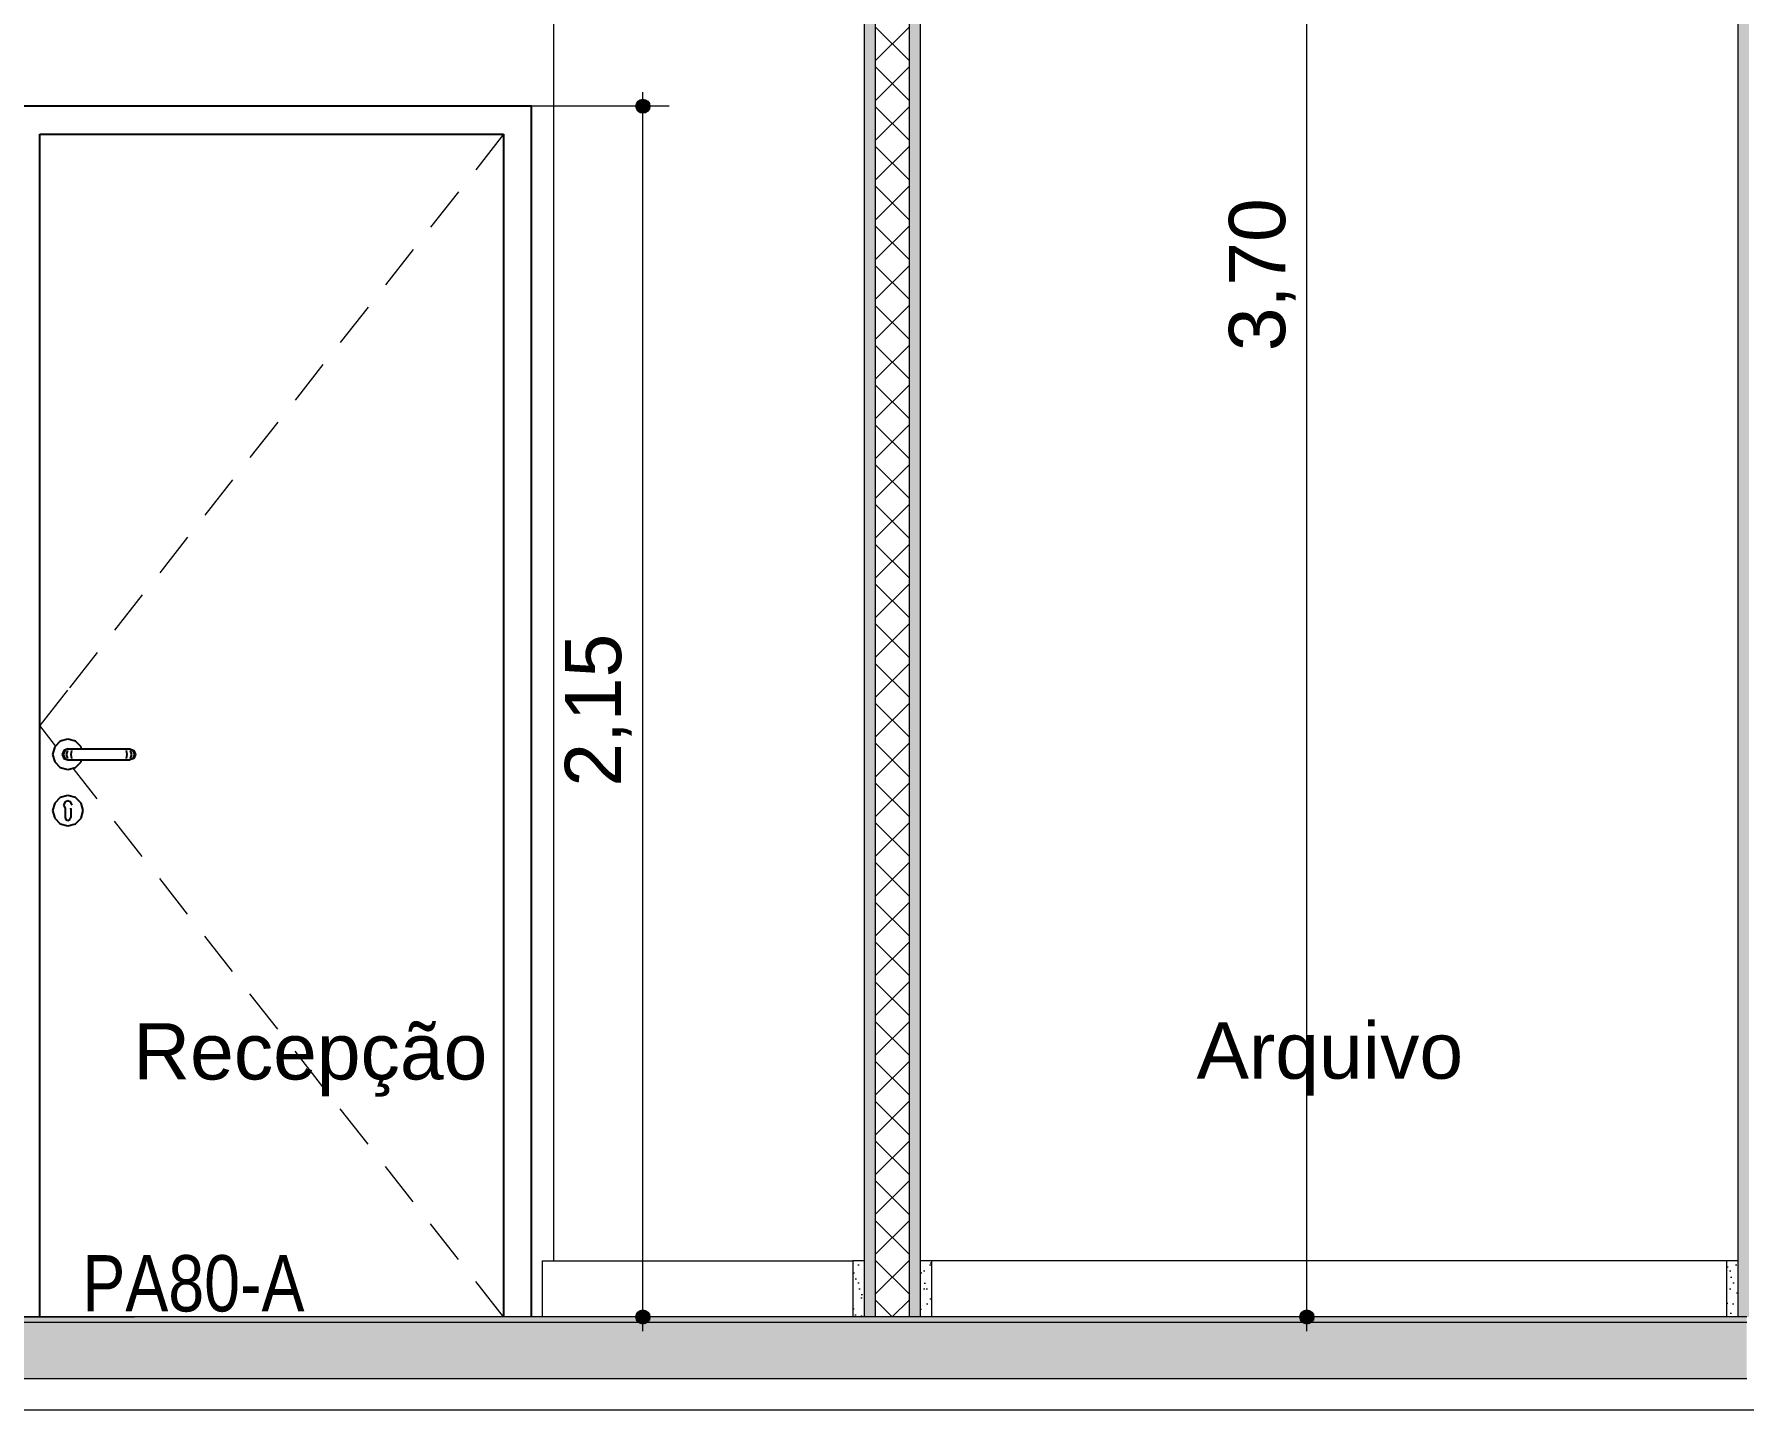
# Model space of a CAD drawing. Header units: metres. Extents: x -77 to 97, y 0 to 6.
# Drawn here: x -53.638 to -50.601, y -0.165 to 2.28 of the extents above; entities that cross this region are included whole.
import ezdxf

# ---------------------------------------------------------------- set-up
doc = ezdxf.new("R2010")
doc.units = ezdxf.units.M
doc.header["$MEASUREMENT"] = 0
for name, color, linetype, lineweight in [('0_Caneta_No__1', 7, 'Continuous', 35), ('COBERTURA-LINHAS.EXEC_Caneta_No__241', 7, 'Continuous', 13), ('LAJES.EST_Caneta_No__4', 7, 'Continuous', 20), ('LAJES.EST_Caneta_No__7', 7, 'Continuous', 13), ('PAREDE CONSTRUIR_Caneta_No__241', 7, 'Continuous', 13), ('PAREDE CONSTRUIR_Caneta_No__83', 84, 'Continuous', 0), ('PISO - Rodapé_Caneta_No__11', 7, 'Continuous', 5), ('Portas Archicad_Caneta_No__241', 7, 'Continuous', 13), ('Portas Archicad_Caneta_No__3', 7, 'Continuous', 25)]:
    doc.layers.add(name, color=color, linetype=linetype, lineweight=lineweight)
for name, color, linetype in [('COBERTURA-LINHAS.EXEC', 7, 'Continuous'), ('COTAS CORTE', 7, 'Continuous'), ('PAREDE CONSTRUIR', 7, 'Continuous')]:
    doc.layers.add(name, color=color, linetype=linetype)
for name, color, linetype, lineweight, true_color in [('COTAS CORTE_Caneta_No__25', 7, 'Continuous', 13, 0x982312), ('LAJES.EST_Caneta_No__16', 7, 'Continuous', 0, 0xc9c9c9), ('LAJES.EST_Caneta_No__254', 7, 'Continuous', 0, 0xd1c9ad), ('LAJES.EST_Caneta_No__97', 7, 'Continuous', 5, 0x6b6b6b), ('PISO - Rodapé_Caneta_No__97', 7, 'Continuous', 5, 0x6b6b6b)]:
    doc.layers.add(name, color=color, linetype=linetype, lineweight=lineweight, true_color=true_color)
doc.styles.add('ESTILO_GERADO_1', font='arial.ttf')
doc.styles.add('ESTILO_GERADO_2', font='ARIALN.TTF')
doc.dimstyles.new('ESTILO_GERADO__6', dxfattribs={"dimtxt": 0.1, "dimasz": 0.0475, "dimexe": 0.18, "dimexo": 1.849209, "dimgap": 0, "dimtad": 1, "dimzin": 0, "dimdsep": 46, "dimtxsty": 'ESTILO_GERADO_1', "dimblk": 'ARROWHEAD_11', "dimblk1": 'ARROWHEAD_11', "dimblk2": 'ARROWHEAD_11', "dimcen": 0.09, "dimclrd": 256, "dimclre": 256, "dimclrt": 256, "dimadec": 0, "dimazin": 0, "dimtfac": 1, "dimtdec": 4, "dimtmove": 0, "dimatfit": 3, "dimfxl": 0, "dimtolj": 1, "dimtzin": 0, "dimarcsym": 0})
doc.dimstyles.new('ESTILO_GERADO__7', dxfattribs={"dimtxt": 0.1, "dimasz": 0.0475, "dimexe": 0.18, "dimexo": 0.479633, "dimgap": 0, "dimtad": 1, "dimzin": 0, "dimdsep": 46, "dimtxsty": 'ESTILO_GERADO_1', "dimblk": 'ARROWHEAD_11', "dimblk1": 'ARROWHEAD_11', "dimblk2": 'ARROWHEAD_11', "dimcen": 0.09, "dimclrd": 256, "dimclre": 256, "dimclrt": 256, "dimadec": 0, "dimazin": 0, "dimtfac": 1, "dimtdec": 4, "dimtmove": 0, "dimatfit": 3, "dimfxl": 0, "dimtolj": 1, "dimtzin": 0, "dimarcsym": 0})
pattern_1 = [(45, (0, 0.05), (-0.015909903, 0.015909903), [0, -0.015, 0, -0.0225]), (110, (0.05, 0.05), (0.021143084, 0.007695453), [0, -0.011, 0, -0.019])]

# ---------------------------------------------------------------- blocks, each defined once
blk = doc.blocks.new('*D23')
at = {"layer": 'COTAS CORTE_Caneta_No__25', "linetype": 'Continuous', "lineweight": 13, "true_color": 0x982312}
for points in [[(-51.3896, 3.7), (-51.3887, 3.6952), (-51.386, 3.6912), (-51.3819, 3.6885), (-51.3771, 3.6875), (-51.3724, 3.6885), (-51.3683, 3.6912), (-51.3656, 3.6952), (-51.3646, 3.7), (-51.3656, 3.7048), (-51.3683, 3.7088), (-51.3724, 3.7115), (-51.3771, 3.7125), (-51.3819, 3.7115), (-51.386, 3.7088), (-51.3887, 3.7048)], [(-51.3896, 0), (-51.3887, -0.0048), (-51.386, -0.0088), (-51.3819, -0.0115), (-51.3771, -0.0125), (-51.3724, -0.0115), (-51.3683, -0.0088), (-51.3656, -0.0048), (-51.3646, 0), (-51.3656, 0.0048), (-51.3683, 0.0088), (-51.3724, 0.0115), (-51.3771, 0.0125), (-51.3819, 0.0115), (-51.386, 0.0088), (-51.3887, 0.0048)]]:
    blk.add_hatch(color=24, dxfattribs=at).paths.add_polyline_path(points)
at = {"layer": 'COTAS CORTE_Caneta_No__25', "color": 24, "linetype": 'Continuous', "lineweight": 13, "true_color": 0x982312}
for p, q in [((-51.3896, 3.7), (-51.424, 3.7)), ((-51.3771, 0.0125), (-51.3771, 3.6875)), ((-49.5279, 3.7), (-51.3646, 3.7)), ((-51.3896, 0), (-53.2264, 0)), ((-51.3303, 0), (-51.3646, 0)), ((-51.3771, -0.025), (-51.3771, -0.0125))]:
    blk.add_line(p, q, dxfattribs=at)
for centre in [(-51.3771, 3.7), (-51.3771, 0)]:
    blk.add_circle(centre, 0.0125, dxfattribs=at)
at = {"layer": 'COTAS CORTE_Caneta_No__25', "color": 24, "lineweight": 13, "true_color": 0x982312, "insert": (-51.3971, 1.7165), "char_height": 0.1, "attachment_point": 7, "rotation": 90, "style": 'ESTILO_GERADO_1'}
blk.add_mtext('\\A1;{\\pql;\\fArial|b0|i0|c0|p0;\\W1.000000;3,70}', dxfattribs=at)
blk = doc.blocks.new('ARROWHEAD_11')
at = {"color": 0, "linetype": 'Continuous', "lineweight": 0}
blk.add_line((0, 0), (-1, 0), dxfattribs=at)
at = {"color": 0, "linetype": 'Continuous', "lineweight": 0, "const_width": 0.25, "flags": 128}
blk.add_lwpolyline([(-0.125, 0, 1), (0.125, 0, 1)], format="xyb", close=True, dxfattribs=at)
blk = doc.blocks.new('*D31')
at = {"layer": 'COTAS CORTE_Caneta_No__25', "linetype": 'Continuous', "lineweight": 13, "true_color": 0x982312}
for points in [[(-52.5694, 2.152), (-52.5685, 2.1472), (-52.5658, 2.1432), (-52.5617, 2.1405), (-52.5569, 2.1395), (-52.5522, 2.1405), (-52.5481, 2.1432), (-52.5454, 2.1472), (-52.5444, 2.152), (-52.5454, 2.1568), (-52.5481, 2.1608), (-52.5522, 2.1635), (-52.5569, 2.1645), (-52.5617, 2.1635), (-52.5658, 2.1608), (-52.5685, 2.1568)], [(-52.5694, 0), (-52.5685, -0.0048), (-52.5658, -0.0088), (-52.5617, -0.0115), (-52.5569, -0.0125), (-52.5522, -0.0115), (-52.5481, -0.0088), (-52.5454, -0.0048), (-52.5444, 0), (-52.5454, 0.0048), (-52.5481, 0.0088), (-52.5522, 0.0115), (-52.5569, 0.0125), (-52.5617, 0.0115), (-52.5658, 0.0088), (-52.5685, 0.0048)]]:
    blk.add_hatch(color=24, dxfattribs=at).paths.add_polyline_path(points)
at = {"layer": 'COTAS CORTE_Caneta_No__25', "color": 24, "linetype": 'Continuous', "lineweight": 13, "true_color": 0x982312}
for p, q in [((-52.5569, 2.1645), (-52.5569, 2.177)), ((-52.5694, 2.152), (-53.0366, 2.152)), ((-52.5569, 0.0125), (-52.5569, 2.1395)), ((-52.5101, 2.152), (-52.5444, 2.152)), ((-52.5694, 0), (-53.0366, 0)), ((-52.5101, 0), (-52.5444, 0)), ((-52.5569, -0.025), (-52.5569, -0.0125))]:
    blk.add_line(p, q, dxfattribs=at)
for centre in [(-52.5569, 2.152), (-52.5569, 0)]:
    blk.add_circle(centre, 0.0125, dxfattribs=at)
at = {"layer": 'COTAS CORTE_Caneta_No__25', "color": 24, "lineweight": 13, "true_color": 0x982312, "insert": (-52.5769, 0.9425), "char_height": 0.1, "attachment_point": 7, "rotation": 90, "style": 'ESTILO_GERADO_1'}
blk.add_mtext('\\A1;{\\pql;\\fArial|b0|i0|c0|p0;\\W1.000000;2,15}', dxfattribs=at)
blk = doc.blocks.new('Rótulo_8_1', base_point=(-53.5578, 0.1296))
at = {"layer": 'COBERTURA-LINHAS.EXEC_Caneta_No__241', "color": 7, "lineweight": 13, "insert": (-53.5528, 0.1099), "char_height": 0.1, "attachment_point": 1, "style": 'ESTILO_GERADO_2'}
blk.add_mtext('\\A1;{\\pql;\\pt0,241;\\fArial Narrow|b0|i0|c0|p0;\\W1.000000;PA80-A\\fArial Narrow|b0|i0|c0|p0;\\W1.000000;\\A1{\\H.66x;\\S^  ;}\\fArial Narrow|b0|i0|c0|p0;\\W1.000000;\\fArial Narrow|b0|i0|c0|p0;\\W1.000000;\\A1{\\H.66x;\\S^  ;}\\fArial Narrow|b0|i0|c0|p0;\\W1.000000;\\fArial Narrow|b0|i0|c0|p0;\\W1.000000;\\fArial Narrow|b0|i0|c0|p0;\\W1.000000;\\fArial Narrow|b0|i0|c0|p0;\\W1.000000;\\fArial Narrow|b0|i0|c0|p0;\\W1.000000;\\fArial Narrow|b0|i0|c0|p0;\\W1.000000;\\fArial Narrow|b0|i0|c0|p0;\\W1.000000;\\A1{\\H.66x;\\S^  ;}\\fArial Narrow|b0|i0|c0|p0;\\W1.000000;\\fArial Narrow|b0|i0|c0|p0;\\W1.000000;\\A1{\\H.66x;\\S^  ;}\\fArial Narrow|b0|i0|c0|p0;\\W1.000000;\\fArial Narrow|b0|i0|c0|p0;\\W1.000000;\\fArial Narrow|b0|i0|c0|p0;\\W1.000000;\\fArial Narrow|b0|i0|c0|p0;\\W1.000000;\\fArial Narrow|b0|i0|c0|p0;\\W1.000000;\\fArial Narrow|b0|i0|c0|p0;\\W1.000000;\\fArial Narrow|b0|i0|c0|p0;\\W1.000000;\\A1{\\H.66x;\\S^  ;}\\fArial Narrow|b0|i0|c0|p0;\\W1.000000;\\fArial Narrow|b0|i0|c0|p0;\\W1.000000;\\A1{\\H.66x;\\S^  ;}\\fArial Narrow|b0|i0|c0|p0;\\W1.000000;\\fArial Narrow|b0|i0|c0|p0;\\W1.000000;\\fArial Narrow|b0|i0|c0|p0;\\W1.000000;\\fArial Narrow|b0|i0|c0|p0;\\W1.000000;\\fArial Narrow|b0|i0|c0|p0;\\W1.000000;\\fArial Narrow|b0|i0|c0|p0;\\W1.000000;\\fArial Narrow|b0|i0|c0|p0;\\W1.000000;\\A1{\\H.66x;\\S^  ;}\\fArial Narrow|b0|i0|c0|p0;\\W1.000000;\\fArial Narrow|b0|i0|c0|p0;\\W1.000000;\\A1{\\H.66x;\\S^  ;}\\fArial Narrow|b0|i0|c0|p0;\\W1.000000;\\fArial Narrow|b0|i0|c0|p0;\\W1.000000;\\fArial Narrow|b0|i0|c0|p0;\\W1.000000;\\fArial Narrow|b0|i0|c0|p0;\\W1.000000;\\fArial Narrow|b0|i0|c0|p0;\\W1.000000;\\fArial Narrow|b0|i0|c0|p0;\\W1.000000;\\fArial Narrow|b0|i0|c0|p0;\\W1.000000;\\A1{\\H.66x;\\S^  ;}\\fArial Narrow|b0|i0|c0|p0;\\W1.000000;\\fArial Narrow|b0|i0|c0|p0;\\W1.000000;\\A1{\\H.66x;\\S^  ;}\\fArial Narrow|b0|i0|c0|p0;\\W1.000000;\\fArial Narrow|b0|i0|c0|p0;\\W1.000000;\\fArial Narrow|b0|i0|c0|p0;\\W1.000000;\\fArial Narrow|b0|i0|c0|p0;\\W1.000000;\\fArial Narrow|b0|i0|c0|p0;\\W1.000000;\\fArial Narrow|b0|i0|c0|p0;\\W1.000000;\\fArial Narrow|b0|i0|c0|p0;\\W1.000000;\\A1{\\H.66x;\\S^  ;}\\fArial Narrow|b0|i0|c0|p0;\\W1.000000;}', dxfattribs=at)

msp = doc.modelspace()

# ---------------------------------------------------------------- hatches: boundary and pattern name
at = {"layer": 'LAJES.EST_Caneta_No__254', "linetype": 'Continuous', "lineweight": 0, "true_color": 0xd1c9ad}
h = msp.add_hatch(dxfattribs=at)
h.set_pattern_fill('Haie_OD_0001', color=9, style=0, pattern_type=2)
h.set_pattern_definition([(45, (0, 0.5), (-0.159099, 0.159099), [0, -0.15, 0, -0.225]), (110, (0.5, 0.5), (0.21143084, 0.0769545), [0, -0.11, 0, -0.19])])
h.paths.add_polyline_path([(-66.514, 0), (-66.514, -0.01), (-50.5957, -0.01), (-50.5957, 0)])
at = {"layer": 'LAJES.EST_Caneta_No__97', "linetype": 'Continuous', "lineweight": 5, "true_color": 0x6b6b6b}
h = msp.add_hatch(dxfattribs=at)
h.set_pattern_fill('AR_CONC_0001', color=251, style=0, pattern_type=2)
h.set_pattern_definition([(50, (0, 0), (-0.546554, 0.0478173), [0.05715, -0.62865]), (355, (0, 0), (-0.1057303, 0.5731705), [0.04572, -0.5029218]), (100.4514, (0.04555, -0.004), (0.4408237, 0.5253533), [0.04857, -0.5342707]), (46.1842, (0, 0.1524), (-0.813237, 0.126127), [0.085725, -0.942975]), (96.6356, (0.0678, 0.1419), (0.712212, 0.742278), [0.072855, -0.801407]), (351.1842, (0, 0.1524), (0.712212, 0.742278), [0.06858, -0.754379]), (21, (0.0762, 0.1143), (-0.4548432, 0.3067956), [0.05715, -0.62865]), (326, (0.0762, 0.1143), (0.185406, 0.552564), [0.04572, -0.50292]), (71.4514, (0.1141, 0.08873), (0.6402493, 0.2457683), [0.04857, -0.53427]), (37.5, (0, 0), (0.0092658, 0.2536651), [0, -0.496824, 0, -0.51054, 0, -0.504825]), (7.5, (0, 0), (0.200459, 0.3005417), [0, -0.291084, 0, -0.485394, 0, -0.192405]), (327.5, (-0.16993, 0), (-0.4067718, 0.01718623), [0, -0.1905, 0, -0.59436, 0, -0.78867]), (317.5, (-0.24613, 0), (0.4443875, 0.0762795), [0, -0.24765, 0, -0.394716, 0, -0.56007])])
h.paths.add_polyline_path([(-66.514, -0.11), (-50.5957, -0.11), (-50.5957, -0.01), (-66.514, -0.01)])
at = {"layer": 'PAREDE CONSTRUIR', "linetype": 'Continuous', "lineweight": 0, "true_color": 0xffffff}
for points in [[(-52.164, 3.15), (-52.164, 0), (-52.144, 0), (-52.144, 3.15)], [(-52.064, 3.15), (-52.084, 3.15), (-52.084, 0), (-52.064, 0)], [(-50.6117, 0), (-50.5917, 0), (-50.5917, 3.15), (-50.6117, 3.15)]]:
    msp.add_hatch(color=7, dxfattribs=at).paths.add_polyline_path(points)
at = {"layer": 'PAREDE CONSTRUIR_Caneta_No__83', "linetype": 'Continuous', "lineweight": 0}
h = msp.add_hatch(dxfattribs=at)
h.set_pattern_fill('Placomur_0001', color=84, style=0, pattern_type=2)
h.set_pattern_definition([(45, (0, 0), (-0.03535534, 0.03535534), []), (135, (0, 0), (0.03535534, 0.03535534), [])])
h.paths.add_polyline_path([(-52.144, 0), (-52.084, 0), (-52.084, 3.15), (-52.144, 3.15)])
at = {"layer": 'PISO - Rodapé_Caneta_No__97', "linetype": 'Continuous', "lineweight": 5, "true_color": 0x6b6b6b}
h = msp.add_hatch(dxfattribs=at)
h.set_pattern_fill('cut_stone_0001', color=251, style=0, pattern_type=2)
h.set_pattern_definition(pattern_1)
h.paths.add_polyline_path([(-52.164, 0.1), (-52.184, 0.1), (-52.184, 0), (-52.164, 0)])
h = msp.add_hatch(dxfattribs=at)
h.set_pattern_fill('cut_stone_0001', color=251, style=0, pattern_type=2)
h.set_pattern_definition(pattern_1)
h.paths.add_polyline_path([(-52.064, 0.1), (-52.064, 0), (-52.044, 0), (-52.044, 0.1)])
h = msp.add_hatch(dxfattribs=at)
h.set_pattern_fill('cut_stone_0001', color=251, style=0, pattern_type=2)
h.set_pattern_definition(pattern_1)
h.paths.add_polyline_path([(-50.6117, 0.1), (-50.6317, 0.1), (-50.6317, 0), (-50.6117, 0)])

# ---------------------------------------------------------------- linework, layer by layer
at = {"layer": 'COTAS CORTE_Caneta_No__25', "color": 24, "linetype": 'Continuous', "lineweight": 13, "true_color": 0x982312}
msp.add_line((-55.3093, 0), (-53.4601, 0), dxfattribs=at)
at = {"layer": 'LAJES.EST_Caneta_No__16', "color": 9, "linetype": 'Continuous', "lineweight": 0, "true_color": 0xc9c9c9}
msp.add_line((-53.814, -0.165), (-45.6136, -0.165), dxfattribs=at)
at = {"layer": 'LAJES.EST_Caneta_No__4', "color": 7, "linetype": 'Continuous', "lineweight": 20}
msp.add_line((-50.5957, -0.11), (-66.514, -0.11), dxfattribs=at)
at = {"layer": 'LAJES.EST_Caneta_No__7', "color": 7, "linetype": 'Continuous', "lineweight": 13}
for p, q in [((-52.184, 0), (-53.794, 0)), ((-50.6317, 0), (-52.044, 0)), ((-50.5957, -0.01), (-66.514, -0.01))]:
    msp.add_line(p, q, dxfattribs=at)
at = {"layer": 'LAJES.EST_Caneta_No__7', "color": 7, "linetype": 'Continuous', "lineweight": 13, "flags": 128}
for points in [[(-52.044, 0), (-52.064, 0), (-52.084, 0), (-52.144, 0), (-52.164, 0), (-52.184, 0)], [(-50.5957, 0), (-50.6117, 0), (-50.6317, 0)]]:
    msp.add_lwpolyline(points, dxfattribs=at)
at = {"layer": 'PAREDE CONSTRUIR_Caneta_No__241', "color": 7, "linetype": 'Continuous', "lineweight": 13}
for p, q in [((-52.7157, 3.15), (-52.7157, 0.1)), ((-52.164, 3.15), (-52.164, 0.1)), ((-52.144, 3.15), (-52.144, 0)), ((-52.084, 3.15), (-52.084, 0)), ((-52.064, 3.15), (-52.064, 0.1)), ((-50.6117, 3.15), (-50.6117, 0.1)), ((-52.164, 0.1), (-52.164, 0)), ((-52.064, 0.1), (-52.064, 0)), ((-50.6117, 0.1), (-50.6117, 0))]:
    msp.add_line(p, q, dxfattribs=at)
at = {"layer": 'PISO - Rodapé_Caneta_No__11', "color": 7, "linetype": 'Continuous', "lineweight": 5}
for p, q in [((-52.7357, 0.1), (-52.7357, 0)), ((-52.7357, 0.1), (-52.184, 0.1)), ((-52.184, 0.1), (-52.184, 0)), ((-52.164, 0.1), (-52.184, 0.1)), ((-52.044, 0.1), (-52.064, 0.1)), ((-52.044, 0.1), (-52.044, 0)), ((-50.6317, 0.1), (-52.044, 0.1)), ((-50.6317, 0.1), (-50.6317, 0)), ((-50.6117, 0.1), (-50.6317, 0.1))]:
    msp.add_line(p, q, dxfattribs=at)
at = {"layer": 'Portas Archicad_Caneta_No__241', "color": 7, "linetype": 'Continuous', "lineweight": 13}
for p, q in [((-52.8045, 2.102), (-52.8539, 2.039)), ((-52.8847, 1.9997), (-52.9341, 1.9367)), ((-52.9649, 1.8974), (-53.0143, 1.8344)), ((-53.0451, 1.7951), (-53.0945, 1.7321)), ((-53.1253, 1.6928), (-53.1747, 1.6298)), ((-53.2056, 1.5905), (-53.2549, 1.5275)), ((-53.2858, 1.4882), (-53.3351, 1.4252)), ((-53.366, 1.3859), (-53.4153, 1.3229)), ((-53.4462, 1.2836), (-53.4955, 1.2206)), ((-53.5264, 1.1812), (-53.5758, 1.1183)), ((-53.5792, 1.114), (-53.6285, 1.051)), ((-53.6003, 1.0151), (-53.6285, 1.051)), ((-53.5264, 0.9208), (-53.5693, 0.9755)), ((-53.4462, 0.8184), (-53.4955, 0.8814)), ((-53.366, 0.7161), (-53.4153, 0.7791)), ((-53.2858, 0.6138), (-53.3351, 0.6768)), ((-53.2056, 0.5115), (-53.2549, 0.5745)), ((-53.1253, 0.4092), (-53.1747, 0.4722)), ((-53.0451, 0.3069), (-53.0945, 0.3699)), ((-52.9649, 0.2046), (-53.0143, 0.2676)), ((-52.8847, 0.1023), (-52.9341, 0.1653)), ((-52.8045, 0), (-52.8539, 0.063))]:
    msp.add_line(p, q, dxfattribs=at)
at = {"layer": 'Portas Archicad_Caneta_No__3', "color": 7, "linetype": 'Continuous', "lineweight": 25}
for p, q in [((-52.7545, 2.152), (-53.6785, 2.152)), ((-52.7545, 0), (-52.7545, 2.152)), ((-53.6285, 0), (-53.6285, 2.102)), ((-53.6285, 2.102), (-52.8045, 2.102)), ((-52.8045, 2.102), (-52.8045, 0)), ((-53.6019, 1.0135), (-53.6055, 1)), ((-53.592, 1.0234), (-53.6019, 1.0135)), ((-53.5785, 1.027), (-53.592, 1.0234)), ((-53.5856, 1.0071), (-53.5885, 1)), ((-53.584, 1.0071), (-53.5868, 1)), ((-53.5785, 1.01), (-53.5856, 1.0071)), ((-53.5792, 1.0071), (-53.5813, 1)), ((-53.565, 1.0234), (-53.5785, 1.027)), ((-53.5785, 1.01), (-53.5774, 1.01)), ((-53.5774, 1.01), (-53.5741, 1.01)), ((-53.5741, 1.01), (-53.5693, 1.01)), ((-53.572, 1.0071), (-53.5732, 1)), ((-53.5693, 1.01), (-53.5635, 1.01)), ((-53.5551, 1.0135), (-53.565, 1.0234)), ((-53.5635, 1.01), (-53.4835, 1.01)), ((-53.5542, 1.01), (-53.5551, 1.0135)), ((-53.4835, 1.01), (-53.4778, 1.01)), ((-53.4778, 1.01), (-53.4729, 1.01)), ((-53.475, 1.0071), (-53.4739, 1)), ((-53.4729, 1.01), (-53.4697, 1.01)), ((-53.4697, 1.01), (-53.4685, 1.01)), ((-53.4685, 1.01), (-53.4614, 1.0071)), ((-53.4678, 1.0071), (-53.4657, 1)), ((-53.463, 1.0071), (-53.4602, 1)), ((-53.4614, 1.0071), (-53.4585, 1)), ((-53.6055, 1), (-53.6019, 0.9865)), ((-53.6019, 0.9865), (-53.592, 0.9766)), ((-53.592, 0.9766), (-53.5785, 0.973)), ((-53.5885, 1), (-53.5856, 0.9929)), ((-53.5868, 1), (-53.584, 0.9929)), ((-53.5856, 0.9929), (-53.5785, 0.99)), ((-53.5813, 1), (-53.5792, 0.9929)), ((-53.5785, 0.99), (-53.5774, 0.99)), ((-53.5785, 0.973), (-53.565, 0.9766)), ((-53.5774, 0.99), (-53.5741, 0.99)), ((-53.5741, 0.99), (-53.5693, 0.99)), ((-53.5732, 1), (-53.572, 0.9929)), ((-53.5693, 0.99), (-53.5635, 0.99)), ((-53.565, 0.9766), (-53.5551, 0.9865)), ((-53.5635, 0.99), (-53.4835, 0.99)), ((-53.5551, 0.9865), (-53.5542, 0.99)), ((-53.4835, 0.99), (-53.4778, 0.99)), ((-53.4778, 0.99), (-53.4729, 0.99)), ((-53.4739, 1), (-53.475, 0.9929)), ((-53.4729, 0.99), (-53.4697, 0.99)), ((-53.4697, 0.99), (-53.4685, 0.99)), ((-53.4614, 0.9929), (-53.4685, 0.99)), ((-53.4657, 1), (-53.4678, 0.9929)), ((-53.4602, 1), (-53.463, 0.9929)), ((-53.4585, 1), (-53.4614, 0.9929)), ((-53.6019, 0.9135), (-53.6055, 0.9)), ((-53.592, 0.9234), (-53.6019, 0.9135)), ((-53.5785, 0.927), (-53.592, 0.9234)), ((-53.5852, 0.9116), (-53.586, 0.9097)), ((-53.5839, 0.9151), (-53.5852, 0.9116)), ((-53.5785, 0.9174), (-53.5839, 0.9151)), ((-53.565, 0.9234), (-53.5785, 0.927)), ((-53.5731, 0.9151), (-53.5785, 0.9174)), ((-53.5718, 0.9116), (-53.5731, 0.9151)), ((-53.571, 0.9097), (-53.5718, 0.9116)), ((-53.5551, 0.9135), (-53.565, 0.9234)), ((-53.5515, 0.9), (-53.5551, 0.9135)), ((-53.6055, 0.9), (-53.6019, 0.8865)), ((-53.6019, 0.8865), (-53.592, 0.8766)), ((-53.586, 0.9097), (-53.5835, 0.9044)), ((-53.5835, 0.9044), (-53.5835, 0.9029)), ((-53.5835, 0.9029), (-53.5835, 0.9)), ((-53.5835, 0.9), (-53.5835, 0.8971)), ((-53.5835, 0.8971), (-53.5835, 0.8913)), ((-53.5835, 0.8913), (-53.5835, 0.8875)), ((-53.5835, 0.8875), (-53.582, 0.884)), ((-53.582, 0.884), (-53.5785, 0.8825)), ((-53.5785, 0.8825), (-53.575, 0.884)), ((-53.575, 0.884), (-53.5735, 0.8875)), ((-53.5735, 0.9029), (-53.5735, 0.9044)), ((-53.5735, 0.9029), (-53.5735, 0.9)), ((-53.5735, 0.9), (-53.5735, 0.8971)), ((-53.5735, 0.8971), (-53.5735, 0.8913)), ((-53.5735, 0.8913), (-53.5735, 0.8875)), ((-53.565, 0.8766), (-53.5551, 0.8865)), ((-53.5551, 0.8865), (-53.5515, 0.9)), ((-53.592, 0.8766), (-53.5785, 0.873)), ((-53.5785, 0.873), (-53.565, 0.8766))]:
    msp.add_line(p, q, dxfattribs=at)

# ---------------------------------------------------------------- block references
at = {"layer": 'COBERTURA-LINHAS.EXEC', "color": 7, "linetype": 'Continuous', "lineweight": 13}
msp.add_blockref('Rótulo_8_1', (-53.5578, 0.1296), dxfattribs=at)

# ---------------------------------------------------------------- texts
at = {"layer": '0_Caneta_No__1', "color": 7, "linetype": 'Continuous', "lineweight": 35, "char_height": 0.1, "style": 'ESTILO_GERADO_1'}
for s, insert, attachment_point in [('\\A1;{\\pql;\\fArial|b0|i0|c0|p0;\\W1.000000;Recepção}', (-53.4622, 0.5221), 1), ('\\A1;{\\pqc;\\fArial|b0|i0|c0|p0;\\W1.000000;Arquivo}', (-51.3363, 0.5235), 2)]:
    msp.add_mtext(s, dxfattribs=dict(at, insert=insert, attachment_point=attachment_point))

# ---------------------------------------------------------------- dimensions: what is measured, and where the dimension line sits
at = {"layer": 'COTAS CORTE', "color": 24, "linetype": 'Continuous', "lineweight": 13, "true_color": 0x982312}
for base, p1, p2, dimstyle, picture, middle in [((-51.3771, 3.7), (-50.5157, 0), (-51.3117, 3.7), 'ESTILO_GERADO__6', '*D23', (-51.4471, 1.846)), ((-52.5569, 2.152), (-52.7665, 0), (-52.9008, 2.152), 'ESTILO_GERADO__7', '*D31', (-52.6269, 1.072))]:
    dim = msp.add_linear_dim(base=base, p1=p1, p2=p2, angle=90, dimstyle=dimstyle, dxfattribs=at)
    dim.commit()
    dim.dimension.update_dxf_attribs({"geometry": picture, "text_midpoint": middle, "dimtype": 160, "text_rotation": 90})

doc.saveas('drawing.dxf')
